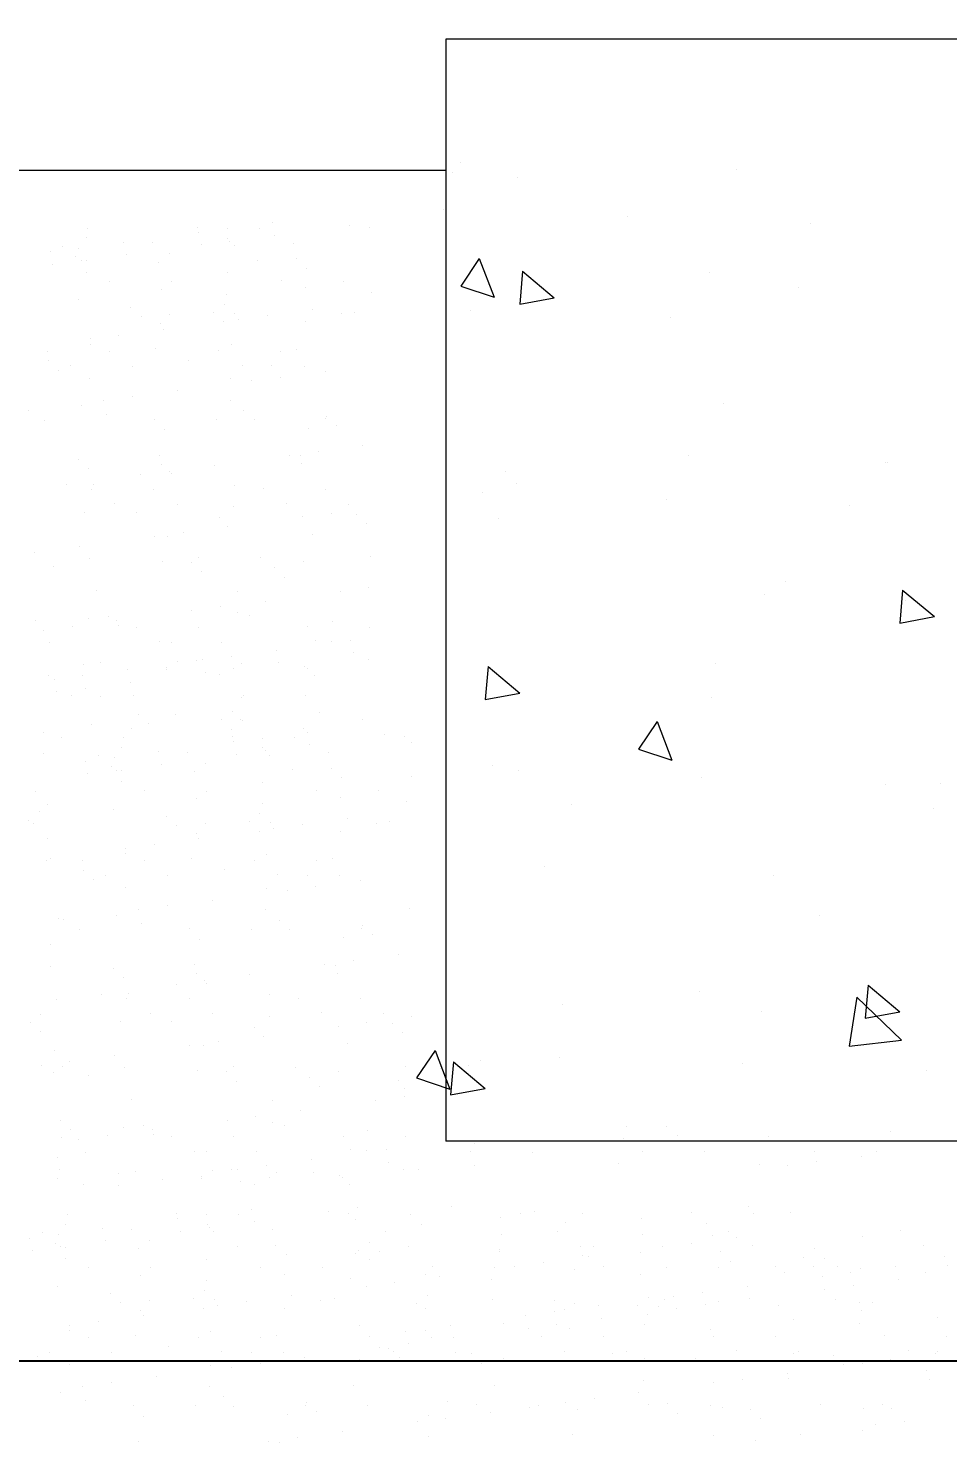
# Model space of a CAD drawing. Header units: millimetres. Extents: x 3165 to 3759, y 1184 to 1604.
# Drawn here: x 3317.6 to 3334.28, y 1379.18 to 1404.87 of the extents above; entities that cross this region are included whole.
import ezdxf

# ---------------------------------------------------------------- set-up
doc = ezdxf.new("R2010")
doc.units = ezdxf.units.MM
doc.layers.get('DEFPOINTS').update_dxf_attribs({"lineweight": 18})
doc.layers.add('1', color=1, linetype='Continuous', lineweight=18, true_color=0xff0000)
doc.layers.add('2', color=2, linetype='Continuous', lineweight=18, true_color=0xffff00)
doc.layers.add('LAYER2', color=2, linetype='Continuous', lineweight=25)
doc.styles.add('HZ', font='txt.shx', dxfattribs={"width": 0.67, "bigfont": 'hztxt.shx'})
doc.dimstyles.new('STANDARD$0', dxfattribs={"dimtxt": 3.5, "dimasz": 2.5, "dimexe": 1.25, "dimexo": 0.625, "dimtad": 1, "dimdec": 4, "dimdsep": 46, "dimtxsty": 'HZ', "dimcen": 2.5, "dimdle": 5, "dimadec": 0, "dimazin": 0, "dimtfac": 1, "dimtmove": 0, "dimatfit": 3, "dimfxl": 0, "dimtolj": 1, "dimlwd": -1, "dimlwe": -1, "dimarcsym": 0})

# ---------------------------------------------------------------- blocks, each defined once
blk = doc.blocks.new('*D55')
at = {"layer": 'DEFPOINTS', "color": 0, "transparency": 16777216}
for p in [(3348.238, 1398.036), (3268.739, 1396.54), (3348.238, 1380.685)]:
    blk.add_point(p, dxfattribs=at)
at = {"layer": 'LAYER2', "color": 0, "transparency": 16777216}
for p, q in [((3348.238, 1397.411), (3348.238, 1379.185)), ((3268.739, 1395.915), (3268.739, 1379.185)), ((3270.739, 1380.685), (3346.238, 1380.685))]:
    blk.add_line(p, q, dxfattribs=at)
for points in [[(3270.739, 1381.019), (3270.739, 1380.352), (3268.739, 1380.685)], [(3346.238, 1381.019), (3346.238, 1380.352), (3348.238, 1380.685)]]:
    blk.add_solid(points, dxfattribs=at)
at = {"layer": 'LAYER2', "color": 0, "transparency": 16777216, "insert": (3308.488, 1383.06), "char_height": 3.5, "attachment_point": 5, "style": 'HZ'}
blk.add_mtext('\\A1;846', dxfattribs=at)

msp = doc.modelspace()

# ---------------------------------------------------------------- linework, layer by layer
at = {"layer": '1'}
for p, q in [((3325.174, 1404.672), (3325.174, 1384.672)), ((3367.587, 1404.672), (3325.174, 1404.672)), ((3325.174, 1404.577), (3325.174, 1384.672)), ((3325.448, 1402.442), (3325.448, 1402.442)), ((3288.088, 1402.293), (3325.174, 1402.293)), ((3325.298, 1402.256), (3325.298, 1402.256)), ((3330.447, 1402.306), (3330.447, 1402.306)), ((3326.482, 1402.16), (3326.482, 1402.16)), ((3325.14, 1401.578), (3325.14, 1401.578)), ((3328.469, 1401.456), (3328.469, 1401.456)), ((3331.798, 1401.335), (3331.798, 1401.335)), ((3325.781, 1400.69), (3325.445, 1400.192)), ((3325.781, 1400.69), (3326.05, 1399.99)), ((3326.568, 1400.459), (3326.516, 1399.862)), ((3326.568, 1400.459), (3327.142, 1399.977)), ((3329.949, 1400.43), (3329.949, 1400.43)), ((3325.446, 1400.192), (3326.05, 1399.989)), ((3331.565, 1400.171), (3331.565, 1400.171)), ((3326.516, 1399.861), (3327.143, 1399.977)), ((3325.628, 1399.752), (3325.628, 1399.752)), ((3329.242, 1399.625), (3329.242, 1399.625)), ((3330.221, 1398.062), (3330.221, 1398.062)), ((3329.572, 1397.121), (3329.572, 1397.121)), ((3326.256, 1396.822), (3326.256, 1396.822)), ((3333.146, 1396.994), (3333.146, 1396.994)), ((3333.186, 1396.994), (3333.186, 1396.994)), ((3326.449, 1396.611), (3326.449, 1396.611)), ((3325.844, 1396.443), (3325.844, 1396.443)), ((3329.173, 1396.322), (3329.173, 1396.322)), ((3332.502, 1396.2), (3332.502, 1396.2)), ((3326.126, 1395.965), (3326.126, 1395.965)), ((3331.339, 1394.833), (3331.339, 1394.833)), ((3330.95, 1394.598), (3330.95, 1394.598)), ((3333.462, 1394.674), (3333.41, 1394.076)), ((3333.462, 1394.674), (3334.037, 1394.192)), ((3333.516, 1394.491), (3333.516, 1394.491)), ((3333.41, 1394.076), (3334.037, 1394.192)), ((3325.94, 1393.287), (3325.888, 1392.689)), ((3325.94, 1393.287), (3326.515, 1392.805)), ((3330.07, 1393.334), (3330.07, 1393.334)), ((3325.888, 1392.689), (3326.515, 1392.804)), ((3329.996, 1392.724), (3329.996, 1392.724)), ((3329.006, 1392.288), (3328.671, 1391.79)), ((3329.006, 1392.288), (3329.275, 1391.587)), ((3328.671, 1391.79), (3329.275, 1391.587)), ((3326.03, 1391.484), (3326.03, 1391.484)), ((3326.484, 1391.392), (3326.484, 1391.392)), ((3329.813, 1391.271), (3329.813, 1391.271)), ((3333.142, 1391.149), (3333.142, 1391.149)), ((3334.147, 1391.162), (3334.147, 1391.162)), ((3327.45, 1390.779), (3327.45, 1390.779)), ((3334.014, 1390.703), (3334.014, 1390.703)), ((3326.958, 1389.649), (3326.958, 1389.649)), ((3331.114, 1389.495), (3331.114, 1389.495)), ((3331.951, 1388.766), (3331.951, 1388.766)), ((3329.77, 1387.386), (3329.77, 1387.386)), ((3332.63, 1387.284), (3332.492, 1386.395)), ((3332.63, 1387.284), (3333.441, 1386.505)), ((3332.835, 1387.502), (3332.782, 1386.904)), ((3332.835, 1387.502), (3333.409, 1387.019)), ((3327.287, 1387.146), (3327.287, 1387.146)), ((3330.902, 1387.019), (3330.902, 1387.019)), ((3332.783, 1386.904), (3333.409, 1387.019)), ((3332.492, 1386.395), (3333.441, 1386.505)), ((3324.98, 1386.318), (3324.645, 1385.821)), ((3324.98, 1386.318), (3325.249, 1385.618)), ((3325.313, 1386.114), (3325.261, 1385.516)), ((3325.313, 1386.114), (3325.887, 1385.632)), ((3325.805, 1386.146), (3325.805, 1386.146)), ((3327.234, 1386.199), (3327.234, 1386.199)), ((3330.563, 1386.077), (3330.563, 1386.077)), ((3324.645, 1385.821), (3325.249, 1385.618)), ((3333.892, 1385.955), (3333.892, 1385.955)), ((3325.261, 1385.516), (3325.888, 1385.632)), ((3328.452, 1384.947), (3328.452, 1384.947)), ((3367.587, 1384.672), (3325.174, 1384.672)), ((3351.986, 1384.672), (3325.174, 1384.672))]:
    msp.add_line(p, q, dxfattribs=at)
at = {"layer": '2'}
for p, q in [((3318.683, 1401.237), (3318.683, 1401.237)), ((3320.671, 1401.251), (3320.671, 1401.251)), ((3320.688, 1401.164), (3320.688, 1401.164)), ((3321.209, 1401.233), (3321.209, 1401.233)), ((3321.797, 1401.243), (3321.797, 1401.243)), ((3322.022, 1401.34), (3322.022, 1401.34)), ((3323.428, 1401.293), (3323.428, 1401.293)), ((3323.785, 1401.257), (3323.785, 1401.257)), ((3318.227, 1400.917), (3318.227, 1400.917)), ((3318.659, 1401.064), (3318.659, 1401.064)), ((3319.33, 1400.986), (3319.33, 1400.986)), ((3319.85, 1400.977), (3319.85, 1400.977)), ((3320.736, 1400.939), (3320.736, 1400.939)), ((3321.217, 1401.052), (3321.217, 1401.052)), ((3321.257, 1401.007), (3321.257, 1401.007)), ((3321.342, 1400.923), (3321.342, 1400.923)), ((3322.07, 1401.114), (3322.07, 1401.114)), ((3322.408, 1400.965), (3322.408, 1400.965)), ((3317.996, 1400.81), (3317.996, 1400.81)), ((3318.465, 1400.72), (3318.465, 1400.72)), ((3318.517, 1400.879), (3318.517, 1400.879)), ((3318.565, 1400.653), (3318.565, 1400.653)), ((3318.649, 1400.649), (3318.649, 1400.649)), ((3319.378, 1400.76), (3319.378, 1400.76)), ((3320.169, 1400.774), (3320.169, 1400.774)), ((3321.763, 1400.654), (3321.763, 1400.654)), ((3322.467, 1400.686), (3322.467, 1400.686)), ((3318.044, 1400.585), (3318.044, 1400.585)), ((3318.653, 1400.445), (3318.653, 1400.445)), ((3319.97, 1400.623), (3319.97, 1400.623)), ((3321.211, 1400.433), (3321.211, 1400.433)), ((3322.651, 1400.517), (3322.651, 1400.517)), ((3319.075, 1400.279), (3319.075, 1400.279)), ((3320.011, 1400.127), (3320.011, 1400.127)), ((3320.201, 1400.27), (3320.201, 1400.27)), ((3322.189, 1400.284), (3322.189, 1400.284)), ((3322.629, 1400.16), (3322.629, 1400.16)), ((3323.315, 1400.276), (3323.315, 1400.276)), ((3318.502, 1399.943), (3318.502, 1399.943)), ((3321.164, 1399.862), (3321.164, 1399.862)), ((3321.203, 1400.04), (3321.203, 1400.04)), ((3323.82, 1400.073), (3323.82, 1400.073)), ((3319.461, 1399.808), (3319.461, 1399.808)), ((3319.645, 1399.639), (3319.645, 1399.639)), ((3320.167, 1399.681), (3320.167, 1399.681)), ((3320.965, 1399.71), (3320.965, 1399.71)), ((3321.348, 1399.694), (3321.348, 1399.694)), ((3321.934, 1399.657), (3321.934, 1399.657)), ((3322.747, 1399.765), (3322.747, 1399.765)), ((3323.281, 1399.687), (3323.281, 1399.687)), ((3323.521, 1399.72), (3323.521, 1399.72)), ((3320.005, 1399.507), (3320.005, 1399.507)), ((3320.056, 1399.41), (3320.056, 1399.41)), ((3321.149, 1399.542), (3321.149, 1399.542)), ((3321.414, 1399.589), (3321.414, 1399.589)), ((3322.623, 1399.541), (3322.623, 1399.541)), ((3318.722, 1399.235), (3318.722, 1399.235)), ((3318.722, 1399.138), (3318.722, 1399.138)), ((3319.243, 1399.303), (3319.243, 1399.303)), ((3321.28, 1399.125), (3321.28, 1399.125)), ((3317.943, 1399.01), (3317.943, 1399.01)), ((3317.959, 1398.833), (3317.959, 1398.833)), ((3319.069, 1399.002), (3319.069, 1399.002)), ((3319.913, 1399.051), (3319.913, 1399.051)), ((3320.515, 1398.842), (3320.515, 1398.842)), ((3321.057, 1399.016), (3321.057, 1399.016)), ((3322.183, 1399.007), (3322.183, 1399.007)), ((3322.471, 1399.038), (3322.471, 1399.038)), ((3318.143, 1398.664), (3318.143, 1398.664)), ((3318.365, 1398.742), (3318.365, 1398.742)), ((3319.491, 1398.733), (3319.491, 1398.733)), ((3321.479, 1398.747), (3321.479, 1398.747)), ((3322.019, 1398.744), (3322.019, 1398.744)), ((3322.605, 1398.739), (3322.605, 1398.739)), ((3322.992, 1398.647), (3322.992, 1398.647)), ((3318.716, 1398.518), (3318.716, 1398.518)), ((3321.274, 1398.506), (3321.274, 1398.506)), ((3321.658, 1398.471), (3321.658, 1398.471)), ((3322.179, 1398.54), (3322.179, 1398.54)), ((3318.966, 1398.117), (3318.966, 1398.117)), ((3319.487, 1398.185), (3319.487, 1398.185)), ((3320.3, 1398.292), (3320.3, 1398.292)), ((3321.266, 1398.113), (3321.266, 1398.113)), ((3317.608, 1397.938), (3317.608, 1397.938)), ((3318.565, 1398.016), (3318.565, 1398.016)), ((3319.013, 1397.867), (3319.013, 1397.867)), ((3321.51, 1397.93), (3321.51, 1397.93)), ((3323.015, 1397.832), (3323.015, 1397.832)), ((3317.895, 1397.76), (3317.895, 1397.76)), ((3319.883, 1397.775), (3319.883, 1397.775)), ((3320.068, 1397.58), (3320.068, 1397.58)), ((3321.009, 1397.766), (3321.009, 1397.766)), ((3321.695, 1397.761), (3321.695, 1397.761)), ((3322.686, 1397.614), (3322.686, 1397.614)), ((3322.997, 1397.78), (3322.997, 1397.78)), ((3323.199, 1397.663), (3323.199, 1397.663)), ((3323.669, 1397.297), (3323.669, 1397.297)), ((3318.504, 1397.052), (3318.504, 1397.052)), ((3319.976, 1397.124), (3319.976, 1397.124)), ((3322.336, 1397.121), (3322.336, 1397.121)), ((3322.534, 1397.111), (3322.534, 1397.111)), ((3322.856, 1397.19), (3322.856, 1397.19)), ((3318.688, 1396.883), (3318.688, 1396.883)), ((3320.009, 1396.955), (3320.009, 1396.955)), ((3320.165, 1396.835), (3320.165, 1396.835)), ((3320.193, 1396.786), (3320.193, 1396.786)), ((3320.978, 1396.942), (3320.978, 1396.942)), ((3322.565, 1396.964), (3322.565, 1396.964)), ((3318.286, 1396.588), (3318.286, 1396.588)), ((3318.779, 1396.591), (3318.779, 1396.591)), ((3319.644, 1396.767), (3319.644, 1396.767)), ((3321.337, 1396.579), (3321.337, 1396.579)), ((3318.75, 1396.506), (3318.75, 1396.506)), ((3319.877, 1396.498), (3319.877, 1396.498)), ((3321.865, 1396.512), (3321.865, 1396.512)), ((3322.991, 1396.503), (3322.991, 1396.503)), ((3318.628, 1396.089), (3318.628, 1396.089)), ((3319.172, 1396.238), (3319.172, 1396.238)), ((3319.558, 1396.086), (3319.558, 1396.086)), ((3320.298, 1396.229), (3320.298, 1396.229)), ((3321.329, 1396.186), (3321.329, 1396.186)), ((3322.286, 1396.243), (3322.286, 1396.243)), ((3322.58, 1396.003), (3322.58, 1396.003)), ((3323.101, 1396.072), (3323.101, 1396.072)), ((3323.412, 1396.235), (3323.412, 1396.235)), ((3323.56, 1396.052), (3323.56, 1396.052)), ((3321.063, 1395.989), (3321.063, 1395.989)), ((3321.222, 1395.825), (3321.222, 1395.825)), ((3323.744, 1395.883), (3323.744, 1395.883)), ((3319.888, 1395.649), (3319.888, 1395.649)), ((3320.131, 1395.654), (3320.131, 1395.654)), ((3320.409, 1395.718), (3320.409, 1395.718)), ((3322.749, 1395.687), (3322.749, 1395.687)), ((3317.717, 1395.363), (3317.717, 1395.363)), ((3318.53, 1395.47), (3318.53, 1395.47)), ((3318.702, 1395.256), (3318.702, 1395.256)), ((3320.69, 1395.27), (3320.69, 1395.27)), ((3321.816, 1395.262), (3321.816, 1395.262)), ((3323.804, 1395.276), (3323.804, 1395.276)), ((3318.057, 1395.111), (3318.057, 1395.111)), ((3320.039, 1395.197), (3320.039, 1395.197)), ((3320.554, 1395.174), (3320.554, 1395.174)), ((3320.738, 1395.005), (3320.738, 1395.005)), ((3322.058, 1395.077), (3322.058, 1395.077)), ((3322.597, 1395.185), (3322.597, 1395.185)), ((3322.242, 1394.908), (3322.242, 1394.908)), ((3323.778, 1394.722), (3323.778, 1394.722)), ((3318.842, 1394.664), (3318.842, 1394.664)), ((3321.4, 1394.652), (3321.4, 1394.652)), ((3321.9, 1394.475), (3321.9, 1394.475)), ((3323.258, 1394.653), (3323.258, 1394.653)), ((3320.566, 1394.299), (3320.566, 1394.299)), ((3321.087, 1394.368), (3321.087, 1394.368)), ((3321.392, 1394.259), (3321.392, 1394.259)), ((3321.608, 1394.208), (3321.608, 1394.208)), ((3317.732, 1394.128), (3317.732, 1394.128)), ((3318.395, 1394.013), (3318.395, 1394.013)), ((3318.691, 1394.162), (3318.691, 1394.162)), ((3319.052, 1394.199), (3319.052, 1394.199)), ((3319.208, 1394.12), (3319.208, 1394.12)), ((3319.236, 1394.03), (3319.236, 1394.03)), ((3319.558, 1394.002), (3319.558, 1394.002)), ((3320.684, 1393.993), (3320.684, 1393.993)), ((3322.672, 1394.008), (3322.672, 1394.008)), ((3323.112, 1394.11), (3323.112, 1394.11)), ((3323.798, 1393.999), (3323.798, 1393.999)), ((3317.874, 1393.945), (3317.874, 1393.945)), ((3317.992, 1393.719), (3317.992, 1393.719)), ((3319.98, 1393.733), (3319.98, 1393.733)), ((3320.194, 1393.727), (3320.194, 1393.727)), ((3321.106, 1393.725), (3321.106, 1393.725)), ((3322.812, 1393.76), (3322.812, 1393.76)), ((3323.094, 1393.739), (3323.094, 1393.739)), ((3323.454, 1393.761), (3323.454, 1393.761)), ((3321.283, 1393.475), (3321.283, 1393.475)), ((3322.096, 1393.582), (3322.096, 1393.582)), ((3323.502, 1393.536), (3323.502, 1393.536)), ((3318.602, 1393.33), (3318.602, 1393.33)), ((3318.911, 1393.357), (3318.911, 1393.357)), ((3319.404, 1393.228), (3319.404, 1393.228)), ((3320.102, 1393.27), (3320.102, 1393.27)), ((3320.106, 1393.233), (3320.106, 1393.233)), ((3320.305, 1393.385), (3320.305, 1393.385)), ((3320.65, 1393.405), (3320.65, 1393.405)), ((3320.762, 1393.407), (3320.762, 1393.407)), ((3320.81, 1393.181), (3320.81, 1393.181)), ((3321.331, 1393.25), (3321.331, 1393.25)), ((3321.469, 1393.345), (3321.469, 1393.345)), ((3322.144, 1393.357), (3322.144, 1393.357)), ((3322.603, 1393.296), (3322.603, 1393.296)), ((3322.66, 1393.258), (3322.66, 1393.258)), ((3323.764, 1393.411), (3323.764, 1393.411)), ((3317.958, 1393.131), (3317.958, 1393.131)), ((3318.071, 1393.052), (3318.071, 1393.052)), ((3318.591, 1393.121), (3318.591, 1393.121)), ((3319.452, 1393.002), (3319.452, 1393.002)), ((3321.072, 1393.136), (3321.072, 1393.136)), ((3322.788, 1393.127), (3322.788, 1393.127)), ((3318.119, 1392.827), (3318.119, 1392.827)), ((3318.384, 1392.761), (3318.384, 1392.761)), ((3318.639, 1392.895), (3318.639, 1392.895)), ((3318.905, 1392.738), (3318.905, 1392.738)), ((3319.51, 1392.752), (3319.51, 1392.752)), ((3321.463, 1392.725), (3321.463, 1392.725)), ((3321.498, 1392.766), (3321.498, 1392.766)), ((3322.624, 1392.758), (3322.624, 1392.758)), ((3319.597, 1392.418), (3319.597, 1392.418)), ((3320.263, 1392.419), (3320.263, 1392.419)), ((3321.301, 1392.473), (3321.301, 1392.473)), ((3322.881, 1392.453), (3322.881, 1392.453)), ((3318.754, 1392.235), (3318.754, 1392.235)), ((3319.476, 1392.164), (3319.476, 1392.164)), ((3319.782, 1392.249), (3319.782, 1392.249)), ((3321.102, 1392.321), (3321.102, 1392.321)), ((3321.286, 1392.152), (3321.286, 1392.152)), ((3321.455, 1392.333), (3321.455, 1392.333)), ((3321.485, 1392.304), (3321.485, 1392.304)), ((3322.59, 1392.169), (3322.59, 1392.169)), ((3323.658, 1392.33), (3323.658, 1392.33)), ((3317.88, 1392.093), (3317.88, 1392.093)), ((3318.196, 1392.002), (3318.196, 1392.002)), ((3319.322, 1391.994), (3319.322, 1391.994)), ((3321.31, 1392.008), (3321.31, 1392.008)), ((3321.327, 1391.921), (3321.327, 1391.921)), ((3321.848, 1391.989), (3321.848, 1391.989)), ((3322.436, 1391.999), (3322.436, 1391.999)), ((3322.661, 1392.096), (3322.661, 1392.096)), ((3324.067, 1392.05), (3324.067, 1392.05)), ((3324.424, 1392.013), (3324.424, 1392.013)), ((3324.557, 1391.906), (3324.557, 1391.906)), ((3317.872, 1391.7), (3317.872, 1391.7)), ((3318.867, 1391.674), (3318.867, 1391.674)), ((3319.156, 1391.635), (3319.156, 1391.635)), ((3319.298, 1391.821), (3319.298, 1391.821)), ((3319.969, 1391.742), (3319.969, 1391.742)), ((3320.489, 1391.734), (3320.489, 1391.734)), ((3321.375, 1391.695), (3321.375, 1391.695)), ((3321.856, 1391.809), (3321.856, 1391.809)), ((3321.896, 1391.764), (3321.896, 1391.764)), ((3321.981, 1391.679), (3321.981, 1391.679)), ((3322.709, 1391.871), (3322.709, 1391.871)), ((3323.048, 1391.722), (3323.048, 1391.722)), ((3318.635, 1391.567), (3318.635, 1391.567)), ((3319.104, 1391.477), (3319.104, 1391.477)), ((3319.204, 1391.409), (3319.204, 1391.409)), ((3319.288, 1391.405), (3319.288, 1391.405)), ((3320.017, 1391.516), (3320.017, 1391.516)), ((3320.609, 1391.379), (3320.609, 1391.379)), ((3320.808, 1391.531), (3320.808, 1391.531)), ((3322.402, 1391.411), (3322.402, 1391.411)), ((3323.106, 1391.442), (3323.106, 1391.442)), ((3318.683, 1391.341), (3318.683, 1391.341)), ((3319.292, 1391.201), (3319.292, 1391.201)), ((3321.85, 1391.189), (3321.85, 1391.189)), ((3323.29, 1391.273), (3323.29, 1391.273)), ((3324.551, 1391.286), (3324.551, 1391.286)), ((3317.726, 1391.021), (3317.726, 1391.021)), ((3319.714, 1391.035), (3319.714, 1391.035)), ((3320.65, 1390.883), (3320.65, 1390.883)), ((3320.84, 1391.026), (3320.84, 1391.026)), ((3322.828, 1391.041), (3322.828, 1391.041)), ((3323.268, 1390.917), (3323.268, 1390.917)), ((3323.954, 1391.032), (3323.954, 1391.032)), ((3317.802, 1390.653), (3317.802, 1390.653)), ((3317.949, 1390.786), (3317.949, 1390.786)), ((3319.141, 1390.699), (3319.141, 1390.699)), ((3321.803, 1390.619), (3321.803, 1390.619)), ((3321.842, 1390.796), (3321.842, 1390.796)), ((3324.459, 1390.83), (3324.459, 1390.83)), ((3317.603, 1390.501), (3317.603, 1390.501)), ((3317.692, 1390.432), (3317.692, 1390.432)), ((3320.1, 1390.565), (3320.1, 1390.565)), ((3320.284, 1390.396), (3320.284, 1390.396)), ((3320.806, 1390.438), (3320.806, 1390.438)), ((3321.604, 1390.467), (3321.604, 1390.467)), ((3321.988, 1390.45), (3321.988, 1390.45)), ((3322.573, 1390.414), (3322.573, 1390.414)), ((3323.386, 1390.521), (3323.386, 1390.521)), ((3323.92, 1390.444), (3323.92, 1390.444)), ((3324.16, 1390.476), (3324.16, 1390.476)), ((3317.943, 1390.166), (3317.943, 1390.166)), ((3320.644, 1390.264), (3320.644, 1390.264)), ((3320.695, 1390.167), (3320.695, 1390.167)), ((3321.788, 1390.298), (3321.788, 1390.298)), ((3322.053, 1390.345), (3322.053, 1390.345)), ((3323.262, 1390.297), (3323.262, 1390.297)), ((3319.361, 1389.991), (3319.361, 1389.991)), ((3319.361, 1389.894), (3319.361, 1389.894)), ((3319.882, 1390.06), (3319.882, 1390.06)), ((3321.919, 1389.882), (3321.919, 1389.882)), ((3317.935, 1389.774), (3317.935, 1389.774)), ((3318.003, 1389.812), (3318.003, 1389.812)), ((3318.582, 1389.767), (3318.582, 1389.767)), ((3318.598, 1389.589), (3318.598, 1389.589)), ((3319.708, 1389.758), (3319.708, 1389.758)), ((3320.552, 1389.807), (3320.552, 1389.807)), ((3321.154, 1389.599), (3321.154, 1389.599)), ((3321.696, 1389.772), (3321.696, 1389.772)), ((3322.822, 1389.764), (3322.822, 1389.764)), ((3323.111, 1389.795), (3323.111, 1389.795)), ((3318.782, 1389.42), (3318.782, 1389.42)), ((3319.004, 1389.498), (3319.004, 1389.498)), ((3320.13, 1389.489), (3320.13, 1389.489)), ((3322.118, 1389.504), (3322.118, 1389.504)), ((3322.658, 1389.501), (3322.658, 1389.501)), ((3323.244, 1389.495), (3323.244, 1389.495)), ((3323.631, 1389.403), (3323.631, 1389.403)), ((3319.355, 1389.275), (3319.355, 1389.275)), ((3321.913, 1389.262), (3321.913, 1389.262)), ((3322.297, 1389.228), (3322.297, 1389.228)), ((3322.818, 1389.296), (3322.818, 1389.296)), ((3319.605, 1388.873), (3319.605, 1388.873)), ((3320.126, 1388.942), (3320.126, 1388.942)), ((3320.939, 1389.049), (3320.939, 1389.049)), ((3321.905, 1388.869), (3321.905, 1388.869)), ((3324.522, 1388.903), (3324.522, 1388.903)), ((3318.148, 1388.721), (3318.148, 1388.721)), ((3318.247, 1388.694), (3318.247, 1388.694)), ((3319.204, 1388.772), (3319.204, 1388.772)), ((3319.652, 1388.623), (3319.652, 1388.623)), ((3322.149, 1388.686), (3322.149, 1388.686)), ((3323.654, 1388.589), (3323.654, 1388.589)), ((3318.534, 1388.517), (3318.534, 1388.517)), ((3320.522, 1388.531), (3320.522, 1388.531)), ((3320.707, 1388.337), (3320.707, 1388.337)), ((3321.648, 1388.522), (3321.648, 1388.522)), ((3322.334, 1388.518), (3322.334, 1388.518)), ((3323.325, 1388.37), (3323.325, 1388.37)), ((3323.636, 1388.537), (3323.636, 1388.537)), ((3323.838, 1388.42), (3323.838, 1388.42)), ((3318.006, 1388.24), (3318.006, 1388.24)), ((3324.308, 1388.053), (3324.308, 1388.053)), ((3317.998, 1387.847), (3317.998, 1387.847)), ((3319.143, 1387.809), (3319.143, 1387.809)), ((3320.615, 1387.88), (3320.615, 1387.88)), ((3322.975, 1387.878), (3322.975, 1387.878)), ((3323.173, 1387.868), (3323.173, 1387.868)), ((3323.495, 1387.946), (3323.495, 1387.946)), ((3319.327, 1387.64), (3319.327, 1387.64)), ((3320.648, 1387.711), (3320.648, 1387.711)), ((3320.804, 1387.592), (3320.804, 1387.592)), ((3320.832, 1387.542), (3320.832, 1387.542)), ((3321.617, 1387.699), (3321.617, 1387.699)), ((3323.204, 1387.72), (3323.204, 1387.72)), ((3318.925, 1387.344), (3318.925, 1387.344)), ((3319.418, 1387.348), (3319.418, 1387.348)), ((3320.283, 1387.523), (3320.283, 1387.523)), ((3321.976, 1387.335), (3321.976, 1387.335)), ((3322.504, 1387.268), (3322.504, 1387.268)), ((3318.112, 1387.237), (3318.112, 1387.237)), ((3319.39, 1387.263), (3319.39, 1387.263)), ((3320.516, 1387.254), (3320.516, 1387.254)), ((3323.63, 1387.26), (3323.63, 1387.26)), ((3317.641, 1386.833), (3317.641, 1386.833)), ((3317.823, 1386.98), (3317.823, 1386.98)), ((3319.267, 1386.845), (3319.267, 1386.845)), ((3319.811, 1386.994), (3319.811, 1386.994)), ((3320.197, 1386.843), (3320.197, 1386.843)), ((3320.937, 1386.985), (3320.937, 1386.985)), ((3321.968, 1386.943), (3321.968, 1386.943)), ((3322.925, 1387), (3322.925, 1387)), ((3323.219, 1386.76), (3323.219, 1386.76)), ((3323.74, 1386.828), (3323.74, 1386.828)), ((3324.051, 1386.991), (3324.051, 1386.991)), ((3324.199, 1386.808), (3324.199, 1386.808)), ((3324.553, 1386.935), (3324.553, 1386.935)), ((3317.826, 1386.665), (3317.826, 1386.665)), ((3321.702, 1386.745), (3321.702, 1386.745)), ((3321.861, 1386.581), (3321.861, 1386.581)), ((3324.383, 1386.639), (3324.383, 1386.639)), ((3318.069, 1386.313), (3318.069, 1386.313)), ((3320.527, 1386.405), (3320.527, 1386.405)), ((3320.77, 1386.41), (3320.77, 1386.41)), ((3321.048, 1386.474), (3321.048, 1386.474)), ((3323.388, 1386.443), (3323.388, 1386.443)), ((3317.836, 1386.051), (3317.836, 1386.051)), ((3318.215, 1386.021), (3318.215, 1386.021)), ((3318.356, 1386.12), (3318.356, 1386.12)), ((3319.169, 1386.227), (3319.169, 1386.227)), ((3319.341, 1386.013), (3319.341, 1386.013)), ((3321.329, 1386.027), (3321.329, 1386.027)), ((3322.455, 1386.018), (3322.455, 1386.018)), ((3324.443, 1386.032), (3324.443, 1386.032)), ((3325.069, 1385.987), (3325.069, 1385.987)), ((3325.589, 1386.055), (3325.589, 1386.055)), ((3318.061, 1385.92), (3318.061, 1385.92)), ((3318.696, 1385.867), (3318.696, 1385.867)), ((3320.678, 1385.953), (3320.678, 1385.953)), ((3321.193, 1385.931), (3321.193, 1385.931)), ((3321.377, 1385.762), (3321.377, 1385.762)), ((3322.697, 1385.833), (3322.697, 1385.833)), ((3323.236, 1385.941), (3323.236, 1385.941)), ((3324.314, 1385.775), (3324.314, 1385.775)), ((3322.882, 1385.664), (3322.882, 1385.664)), ((3324.417, 1385.478), (3324.417, 1385.478)), ((3324.433, 1385.629), (3324.433, 1385.629)), ((3319.481, 1385.421), (3319.481, 1385.421)), ((3322.039, 1385.409), (3322.039, 1385.409)), ((3322.539, 1385.231), (3322.539, 1385.231)), ((3323.897, 1385.41), (3323.897, 1385.41)), ((3318.187, 1385.053), (3318.187, 1385.053)), ((3321.205, 1385.055), (3321.205, 1385.055)), ((3321.726, 1385.124), (3321.726, 1385.124)), ((3322.031, 1385.016), (3322.031, 1385.016)), ((3322.247, 1384.965), (3322.247, 1384.965)), ((3325.184, 1384.977), (3325.184, 1384.977)), ((3318.209, 1384.744), (3318.209, 1384.744)), ((3318.371, 1384.884), (3318.371, 1384.884)), ((3318.513, 1384.701), (3318.513, 1384.701)), ((3319.034, 1384.77), (3319.034, 1384.77)), ((3319.33, 1384.918), (3319.33, 1384.918)), ((3319.691, 1384.955), (3319.691, 1384.955)), ((3319.847, 1384.877), (3319.847, 1384.877)), ((3319.875, 1384.786), (3319.875, 1384.786)), ((3320.197, 1384.759), (3320.197, 1384.759)), ((3321.323, 1384.75), (3321.323, 1384.75)), ((3323.311, 1384.764), (3323.311, 1384.764)), ((3323.752, 1384.867), (3323.752, 1384.867)), ((3324.437, 1384.756), (3324.437, 1384.756)), ((3328.403, 1384.725), (3328.403, 1384.725)), ((3329.186, 1384.943), (3329.186, 1384.943)), ((3329.37, 1384.774), (3329.37, 1384.774)), ((3331.021, 1384.758), (3331.021, 1384.758)), ((3333.246, 1384.855), (3333.246, 1384.855)), ((3318.631, 1384.476), (3318.631, 1384.476)), ((3320.619, 1384.49), (3320.619, 1384.49)), ((3320.833, 1384.483), (3320.833, 1384.483)), ((3321.745, 1384.481), (3321.745, 1384.481)), ((3323.451, 1384.517), (3323.451, 1384.517)), ((3323.733, 1384.496), (3323.733, 1384.496)), ((3324.093, 1384.518), (3324.093, 1384.518)), ((3325.628, 1384.483), (3325.628, 1384.483)), ((3325.702, 1384.628), (3325.702, 1384.628)), ((3326.754, 1384.474), (3326.754, 1384.474)), ((3328.742, 1384.488), (3328.742, 1384.488)), ((3329.868, 1384.48), (3329.868, 1384.48)), ((3331.856, 1384.494), (3331.856, 1384.494)), ((3332.982, 1384.485), (3332.982, 1384.485)), ((3318.132, 1384.386), (3318.132, 1384.386)), ((3321.922, 1384.232), (3321.922, 1384.232)), ((3322.735, 1384.339), (3322.735, 1384.339)), ((3324.141, 1384.292), (3324.141, 1384.292)), ((3325.694, 1384.235), (3325.694, 1384.235)), ((3328.311, 1384.268), (3328.311, 1384.268)), ((3330.87, 1384.256), (3330.87, 1384.256)), ((3331.374, 1384.228), (3331.374, 1384.228)), ((3331.895, 1384.296), (3331.895, 1384.296)), ((3332.708, 1384.403), (3332.708, 1384.403)), ((3318.124, 1383.993), (3318.124, 1383.993)), ((3318.175, 1384.156), (3318.175, 1384.156)), ((3319.241, 1384.087), (3319.241, 1384.087)), ((3319.55, 1384.114), (3319.55, 1384.114)), ((3320.043, 1383.984), (3320.043, 1383.984)), ((3320.741, 1384.027), (3320.741, 1384.027)), ((3320.745, 1383.989), (3320.745, 1383.989)), ((3320.945, 1384.141), (3320.945, 1384.141)), ((3321.289, 1384.161), (3321.289, 1384.161)), ((3321.401, 1384.163), (3321.401, 1384.163)), ((3321.449, 1383.938), (3321.449, 1383.938)), ((3321.97, 1384.006), (3321.97, 1384.006)), ((3322.108, 1384.101), (3322.108, 1384.101)), ((3322.783, 1384.113), (3322.783, 1384.113)), ((3323.242, 1384.052), (3323.242, 1384.052)), ((3323.299, 1384.014), (3323.299, 1384.014)), ((3324.404, 1384.167), (3324.404, 1384.167)), ((3324.675, 1384.163), (3324.675, 1384.163)), ((3318.597, 1383.887), (3318.597, 1383.887)), ((3319.23, 1383.877), (3319.23, 1383.877)), ((3321.711, 1383.893), (3321.711, 1383.893)), ((3323.427, 1383.884), (3323.427, 1383.884)), ((3321.647, 1383.442), (3321.647, 1383.442)), ((3323.574, 1383.464), (3323.574, 1383.464)), ((3325.282, 1383.496), (3325.282, 1383.496)), ((3330.663, 1383.479), (3330.663, 1383.479)), ((3318.284, 1383.166), (3318.284, 1383.166)), ((3318.308, 1383.339), (3318.308, 1383.339)), ((3320.296, 1383.353), (3320.296, 1383.353)), ((3320.313, 1383.266), (3320.313, 1383.266)), ((3320.834, 1383.335), (3320.834, 1383.335)), ((3321.422, 1383.345), (3321.422, 1383.345)), ((3321.695, 1383.216), (3321.695, 1383.216)), ((3323.053, 1383.395), (3323.053, 1383.395)), ((3323.41, 1383.359), (3323.41, 1383.359)), ((3323.543, 1383.251), (3323.543, 1383.251)), ((3324.537, 1383.35), (3324.537, 1383.35)), ((3324.735, 1383.164), (3324.735, 1383.164)), ((3326.161, 1383.285), (3326.161, 1383.285)), ((3326.525, 1383.365), (3326.525, 1383.365)), ((3326.787, 1383.399), (3326.787, 1383.399)), ((3327.352, 1383.198), (3327.352, 1383.198)), ((3327.651, 1383.356), (3327.651, 1383.356)), ((3328.719, 1383.272), (3328.719, 1383.272)), ((3329.639, 1383.37), (3329.639, 1383.37)), ((3329.91, 1383.185), (3329.91, 1383.185)), ((3330.765, 1383.362), (3330.765, 1383.362)), ((3331.42, 1383.37), (3331.42, 1383.37)), ((3317.622, 1382.912), (3317.622, 1382.912)), ((3317.853, 1383.019), (3317.853, 1383.019)), ((3318.142, 1382.98), (3318.142, 1382.98)), ((3318.955, 1383.087), (3318.955, 1383.087)), ((3319.476, 1383.079), (3319.476, 1383.079)), ((3320.361, 1383.041), (3320.361, 1383.041)), ((3320.842, 1383.154), (3320.842, 1383.154)), ((3320.882, 1383.109), (3320.882, 1383.109)), ((3320.967, 1383.025), (3320.967, 1383.025)), ((3322.034, 1383.067), (3322.034, 1383.067)), ((3324.081, 1383.03), (3324.081, 1383.03)), ((3326.179, 1382.971), (3326.179, 1382.971)), ((3327.195, 1383.036), (3327.195, 1383.036)), ((3328.735, 1382.98), (3328.735, 1382.98)), ((3330.016, 1382.954), (3330.016, 1382.954)), ((3330.309, 1383.042), (3330.309, 1383.042)), ((3330.448, 1382.929), (3330.448, 1382.929)), ((3332.737, 1382.946), (3332.737, 1382.946)), ((3333.423, 1383.047), (3333.423, 1383.047)), ((3317.67, 1382.686), (3317.67, 1382.686)), ((3318.091, 1382.822), (3318.091, 1382.822)), ((3318.19, 1382.755), (3318.19, 1382.755)), ((3318.274, 1382.75), (3318.274, 1382.75)), ((3319.003, 1382.862), (3319.003, 1382.862)), ((3319.595, 1382.724), (3319.595, 1382.724)), ((3319.794, 1382.876), (3319.794, 1382.876)), ((3321.389, 1382.756), (3321.389, 1382.756)), ((3322.092, 1382.788), (3322.092, 1382.788)), ((3323.596, 1382.69), (3323.596, 1382.69)), ((3323.795, 1382.842), (3323.795, 1382.842)), ((3323.98, 1382.673), (3323.98, 1382.673)), ((3324.503, 1382.762), (3324.503, 1382.762)), ((3326.152, 1382.699), (3326.152, 1382.699)), ((3326.155, 1382.665), (3326.155, 1382.665)), ((3327.617, 1382.767), (3327.617, 1382.767)), ((3327.856, 1382.753), (3327.856, 1382.753)), ((3328.713, 1382.653), (3328.713, 1382.653)), ((3329.114, 1382.754), (3329.114, 1382.754)), ((3329.635, 1382.822), (3329.635, 1382.822)), ((3330.154, 1382.665), (3330.154, 1382.665)), ((3330.731, 1382.773), (3330.731, 1382.773)), ((3331.857, 1382.719), (3331.857, 1382.719)), ((3333.845, 1382.779), (3333.845, 1382.779)), ((3318.278, 1382.547), (3318.278, 1382.547)), ((3320.836, 1382.534), (3320.836, 1382.534)), ((3322.276, 1382.619), (3322.276, 1382.619)), ((3323.537, 1382.632), (3323.537, 1382.632)), ((3323.781, 1382.521), (3323.781, 1382.521)), ((3324.929, 1382.392), (3324.929, 1382.392)), ((3326.423, 1382.4), (3326.423, 1382.4)), ((3326.943, 1382.468), (3326.943, 1382.468)), ((3327.657, 1382.602), (3327.657, 1382.602)), ((3327.756, 1382.575), (3327.756, 1382.575)), ((3328.043, 1382.397), (3328.043, 1382.397)), ((3329.169, 1382.389), (3329.169, 1382.389)), ((3330.338, 1382.496), (3330.338, 1382.496)), ((3331.157, 1382.403), (3331.157, 1382.403)), ((3331.658, 1382.567), (3331.658, 1382.567)), ((3331.843, 1382.398), (3331.843, 1382.398)), ((3332.042, 1382.55), (3332.042, 1382.55)), ((3332.283, 1382.394), (3332.283, 1382.394)), ((3333.336, 1382.392), (3333.336, 1382.392)), ((3334.214, 1382.576), (3334.214, 1382.576)), ((3334.271, 1382.409), (3334.271, 1382.409)), ((3318.7, 1382.38), (3318.7, 1382.38)), ((3319.636, 1382.229), (3319.636, 1382.229)), ((3319.826, 1382.372), (3319.826, 1382.372)), ((3320.828, 1382.142), (3320.828, 1382.142)), ((3321.814, 1382.386), (3321.814, 1382.386)), ((3322.254, 1382.262), (3322.254, 1382.262)), ((3322.941, 1382.377), (3322.941, 1382.377)), ((3323.445, 1382.175), (3323.445, 1382.175)), ((3324.812, 1382.25), (3324.812, 1382.25)), ((3325.064, 1382.221), (3325.064, 1382.221)), ((3326.003, 1382.163), (3326.003, 1382.163)), ((3326.055, 1382.383), (3326.055, 1382.383)), ((3327.513, 1382.347), (3327.513, 1382.347)), ((3328.704, 1382.26), (3328.704, 1382.26)), ((3330.13, 1382.38), (3330.13, 1382.38)), ((3331.322, 1382.293), (3331.322, 1382.293)), ((3332.002, 1382.216), (3332.002, 1382.216)), ((3332.523, 1382.285), (3332.523, 1382.285)), ((3332.689, 1382.368), (3332.689, 1382.368)), ((3333.384, 1382.166), (3333.384, 1382.166)), ((3333.88, 1382.281), (3333.88, 1382.281)), ((3318.127, 1382.044), (3318.127, 1382.044)), ((3319.086, 1381.91), (3319.086, 1381.91)), ((3320.789, 1381.964), (3320.789, 1381.964)), ((3323.731, 1382.045), (3323.731, 1382.045)), ((3324.251, 1382.114), (3324.251, 1382.114)), ((3324.85, 1381.876), (3324.85, 1381.876)), ((3329.831, 1381.93), (3329.831, 1381.93)), ((3330.644, 1382.037), (3330.644, 1382.037)), ((3332.051, 1381.99), (3332.051, 1381.99)), ((3332.571, 1382.059), (3332.571, 1382.059)), ((3319.27, 1381.741), (3319.27, 1381.741)), ((3319.793, 1381.783), (3319.793, 1381.783)), ((3320.59, 1381.812), (3320.59, 1381.812)), ((3320.775, 1381.643), (3320.775, 1381.643)), ((3320.974, 1381.795), (3320.974, 1381.795)), ((3321.039, 1381.691), (3321.039, 1381.691)), ((3321.56, 1381.759), (3321.56, 1381.759)), ((3322.248, 1381.643), (3322.248, 1381.643)), ((3322.373, 1381.866), (3322.373, 1381.866)), ((3322.907, 1381.789), (3322.907, 1381.789)), ((3323.146, 1381.822), (3323.146, 1381.822)), ((3324.651, 1381.724), (3324.651, 1381.724)), ((3324.806, 1381.63), (3324.806, 1381.63)), ((3326.021, 1381.795), (3326.021, 1381.795)), ((3327.148, 1381.787), (3327.148, 1381.787)), ((3327.332, 1381.618), (3327.332, 1381.618)), ((3327.507, 1381.728), (3327.507, 1381.728)), ((3327.952, 1381.683), (3327.952, 1381.683)), ((3328.652, 1381.69), (3328.652, 1381.69)), ((3328.851, 1381.841), (3328.851, 1381.841)), ((3329.036, 1381.673), (3329.036, 1381.673)), ((3329.135, 1381.8), (3329.135, 1381.8)), ((3329.311, 1381.862), (3329.311, 1381.862)), ((3329.359, 1381.636), (3329.359, 1381.636)), ((3329.879, 1381.705), (3329.879, 1381.705)), ((3330.124, 1381.761), (3330.124, 1381.761)), ((3330.692, 1381.812), (3330.692, 1381.812)), ((3331.208, 1381.699), (3331.208, 1381.699)), ((3332.249, 1381.806), (3332.249, 1381.806)), ((3332.683, 1381.749), (3332.683, 1381.749)), ((3332.912, 1381.753), (3332.912, 1381.753)), ((3318.868, 1381.405), (3318.868, 1381.405)), ((3319.63, 1381.609), (3319.63, 1381.609)), ((3319.681, 1381.512), (3319.681, 1381.512)), ((3326.619, 1381.507), (3326.619, 1381.507)), ((3327.139, 1381.576), (3327.139, 1381.576)), ((3328, 1381.457), (3328, 1381.457)), ((3328.836, 1381.521), (3328.836, 1381.521)), ((3331.483, 1381.443), (3331.483, 1381.443)), ((3332.713, 1381.601), (3332.713, 1381.601)), ((3334.1, 1381.476), (3334.1, 1381.476)), ((3318.347, 1381.336), (3318.347, 1381.336)), ((3318.347, 1381.239), (3318.347, 1381.239)), ((3318.694, 1381.103), (3318.694, 1381.103)), ((3319.539, 1381.152), (3319.539, 1381.152)), ((3320.682, 1381.118), (3320.682, 1381.118)), ((3320.905, 1381.227), (3320.905, 1381.227)), ((3321.808, 1381.109), (3321.808, 1381.109)), ((3322.097, 1381.14), (3322.097, 1381.14)), ((3323.606, 1381.324), (3323.606, 1381.324)), ((3323.796, 1381.123), (3323.796, 1381.123)), ((3324.448, 1381.221), (3324.448, 1381.221)), ((3324.798, 1381.237), (3324.798, 1381.237)), ((3324.922, 1381.115), (3324.922, 1381.115)), ((3325.261, 1381.328), (3325.261, 1381.328)), ((3326.224, 1381.358), (3326.224, 1381.358)), ((3326.667, 1381.282), (3326.667, 1381.282)), ((3326.911, 1381.129), (3326.911, 1381.129)), ((3327.187, 1381.35), (3327.187, 1381.35)), ((3327.415, 1381.271), (3327.415, 1381.271)), ((3328.037, 1381.12), (3328.037, 1381.12)), ((3328.782, 1381.346), (3328.782, 1381.346)), ((3329.973, 1381.259), (3329.973, 1381.259)), ((3330.025, 1381.135), (3330.025, 1381.135)), ((3331.151, 1381.126), (3331.151, 1381.126)), ((3332.674, 1381.356), (3332.674, 1381.356)), ((3333.139, 1381.14), (3333.139, 1381.14)), ((3334.265, 1381.132), (3334.265, 1381.132)), ((3320.14, 1380.944), (3320.14, 1380.944)), ((3321.104, 1380.849), (3321.104, 1380.849)), ((3323.975, 1380.927), (3323.975, 1380.927)), ((3324.142, 1380.91), (3324.142, 1380.91)), ((3324.218, 1380.855), (3324.218, 1380.855)), ((3324.496, 1380.996), (3324.496, 1380.996)), ((3325.309, 1381.103), (3325.309, 1381.103)), ((3327.332, 1380.86), (3327.332, 1380.86)), ((3328.458, 1380.852), (3328.458, 1380.852)), ((3330.446, 1380.866), (3330.446, 1380.866)), ((3331.572, 1380.857), (3331.572, 1380.857)), ((3333.561, 1380.872), (3333.561, 1380.872)), ((3334.094, 1380.857), (3334.094, 1380.857)), ((3317.768, 1380.766), (3317.768, 1380.766)), ((3317.99, 1380.843), (3317.99, 1380.843)), ((3318.341, 1380.62), (3318.341, 1380.62)), ((3319.116, 1380.835), (3319.116, 1380.835)), ((3320.899, 1380.608), (3320.899, 1380.608)), ((3321.645, 1380.846), (3321.645, 1380.846)), ((3321.804, 1380.641), (3321.804, 1380.641)), ((3322.23, 1380.84), (3322.23, 1380.84)), ((3322.617, 1380.748), (3322.617, 1380.748)), ((3323.6, 1380.705), (3323.6, 1380.705)), ((3324.326, 1380.741), (3324.326, 1380.741)), ((3325.344, 1380.846), (3325.344, 1380.846)), ((3325.646, 1380.812), (3325.646, 1380.812)), ((3325.83, 1380.643), (3325.83, 1380.643)), ((3326.218, 1380.738), (3326.218, 1380.738)), ((3328.202, 1380.821), (3328.202, 1380.821)), ((3328.776, 1380.726), (3328.776, 1380.726)), ((3329.706, 1380.723), (3329.706, 1380.723)), ((3331.477, 1380.823), (3331.477, 1380.823)), ((3332.203, 1380.787), (3332.203, 1380.787)), ((3332.388, 1380.618), (3332.388, 1380.618)), ((3332.728, 1380.641), (3332.728, 1380.641)), ((3333.249, 1380.709), (3333.249, 1380.709)), ((3333.708, 1380.689), (3333.708, 1380.689)), ((3334.062, 1380.816), (3334.062, 1380.816)), ((3319.925, 1380.394), (3319.925, 1380.394)), ((3321.283, 1380.573), (3321.283, 1380.573)), ((3328.767, 1380.333), (3328.767, 1380.333)), ((3330.557, 1380.355), (3330.557, 1380.355)), ((3331.37, 1380.462), (3331.37, 1380.462)), ((3331.385, 1380.367), (3331.385, 1380.367)), ((3333.892, 1380.52), (3333.892, 1380.52)), ((3333.943, 1380.354), (3333.943, 1380.354)), ((3318.19, 1380.118), (3318.19, 1380.118)), ((3318.592, 1380.219), (3318.592, 1380.219)), ((3319.112, 1380.287), (3319.112, 1380.287)), ((3320.891, 1380.215), (3320.891, 1380.215)), ((3323.508, 1380.248), (3323.508, 1380.248)), ((3326.066, 1380.236), (3326.066, 1380.236)), ((3328.678, 1380.107), (3328.678, 1380.107)), ((3330.036, 1380.286), (3330.036, 1380.286)), ((3318.638, 1379.969), (3318.638, 1379.969)), ((3319.508, 1379.876), (3319.508, 1379.876)), ((3320.634, 1379.868), (3320.634, 1379.868)), ((3321.135, 1380.032), (3321.135, 1380.032)), ((3321.32, 1379.863), (3321.32, 1379.863)), ((3322.622, 1379.882), (3322.622, 1379.882)), ((3322.64, 1379.934), (3322.64, 1379.934)), ((3323.748, 1379.873), (3323.748, 1379.873)), ((3325.196, 1379.943), (3325.196, 1379.943)), ((3325.736, 1379.888), (3325.736, 1379.888)), ((3326.7, 1379.846), (3326.7, 1379.846)), ((3326.862, 1379.879), (3326.862, 1379.879)), ((3327.345, 1379.932), (3327.345, 1379.932)), ((3327.865, 1380), (3327.865, 1380)), ((3328.85, 1379.893), (3328.85, 1379.893)), ((3329.197, 1379.909), (3329.197, 1379.909)), ((3329.976, 1379.885), (3329.976, 1379.885)), ((3330.187, 1379.834), (3330.187, 1379.834)), ((3331.964, 1379.899), (3331.964, 1379.899)), ((3332.746, 1379.822), (3332.746, 1379.822)), ((3333.091, 1379.89), (3333.091, 1379.89)), ((3333.258, 1379.821), (3333.258, 1379.821)), ((3319.693, 1379.682), (3319.693, 1379.682)), ((3322.311, 1379.716), (3322.311, 1379.716)), ((3322.824, 1379.765), (3322.824, 1379.765)), ((3324.653, 1379.577), (3324.653, 1379.577)), ((3324.869, 1379.703), (3324.869, 1379.703)), ((3325.173, 1379.646), (3325.173, 1379.646)), ((3325.986, 1379.753), (3325.986, 1379.753)), ((3327.57, 1379.801), (3327.57, 1379.801)), ((3329.382, 1379.74), (3329.382, 1379.74)), ((3330.702, 1379.811), (3330.702, 1379.811)), ((3330.886, 1379.642), (3330.886, 1379.642)), ((3333.493, 1379.591), (3333.493, 1379.591)), ((3323.295, 1379.399), (3323.295, 1379.399)), ((3324.861, 1379.311), (3324.861, 1379.311)), ((3327.478, 1379.344), (3327.478, 1379.344)), ((3330.036, 1379.332), (3330.036, 1379.332)), ((3331.614, 1379.344), (3331.614, 1379.344)), ((3332.737, 1379.429), (3332.737, 1379.429)), ((3332.973, 1379.523), (3332.973, 1379.523)), ((3319.602, 1379.226), (3319.602, 1379.226)), ((3321.961, 1379.223), (3321.961, 1379.223)), ((3322.16, 1379.213), (3322.16, 1379.213)), ((3322.482, 1379.292), (3322.482, 1379.292)), ((3330.801, 1379.237), (3330.801, 1379.237))]:
    msp.add_line(p, q, dxfattribs=at)
msp.add_open_spline([(3219.688, 1402.293), (3227.496, 1384.993), (3236.15, 1376.372), (3263.432, 1368.938), (3323.194, 1366.019), (3377.372, 1375.492), (3432.909, 1380.267), (3483.147, 1370.164), (3504.852, 1393.439), (3508.712, 1404.869)], degree=3, knots=[2.10121, 2.10121, 2.10121, 2.10121, 38.638665, 85.311573, 139.19871, 206.241661, 252.064735, 308.883122, 343.056278, 343.056278, 343.056278, 343.056278], dxfattribs=at)

# ---------------------------------------------------------------- dimensions: what is measured, and where the dimension line sits
at = {"layer": 'LAYER2'}
dim = msp.add_linear_dim(base=(3348.238, 1380.685), p1=(3268.739, 1396.54), p2=(3348.238, 1398.036), text='846', dimstyle='STANDARD$0', override={"dimtxt": 3.5, "dimasz": 2, "dimexe": 1.5, "dimdec": 2, "dimatfit": 0}, dxfattribs=at)
dim.commit()
dim.dimension.update_dxf_attribs({"geometry": '*D55', "text_midpoint": (3308.488, 1380.685), "dimtype": 160})

doc.saveas('drawing.dxf')
